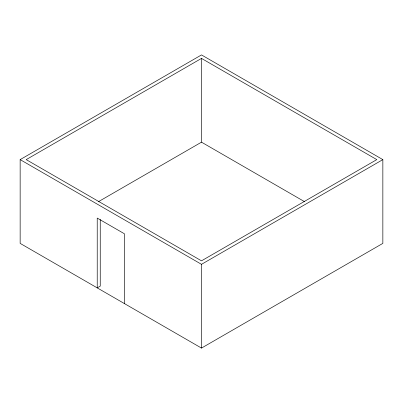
<?xml version="1.0" encoding="UTF-8"?>
<svg xmlns="http://www.w3.org/2000/svg" width="403" height="403" viewBox="0 0 403 403"><rect width="100%" height="100%" fill="white"/><g stroke="black" fill="none" stroke-linecap="round" stroke-linejoin="round"><path stroke-width="0.6" d="M20.15 159.618L201.5 54.919L382.85 159.618L382.85 243.382L201.5 348.081L20.15 243.382L20.15 159.618L201.5 264.323L382.85 159.618M201.5 58.41L26.195 159.618L201.5 260.832L376.805 159.618L201.5 58.41L201.5 142.168L304.396 201.576M98.604 201.576L201.5 142.168M201.5 264.323L201.5 348.081M124.426 303.585L124.426 233.78L97.224 218.078L97.224 287.878L100.246 286.135L100.246 219.479"/></g></svg>
